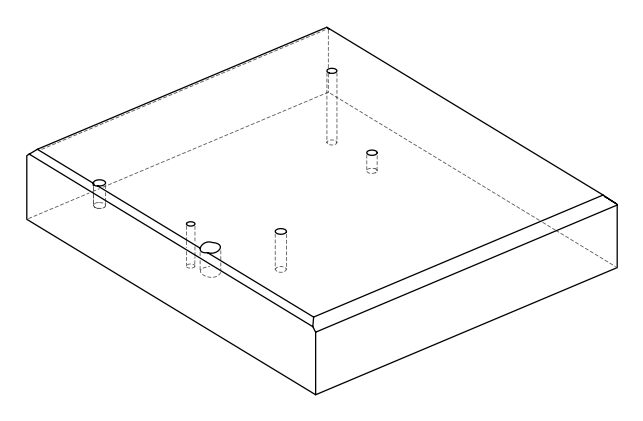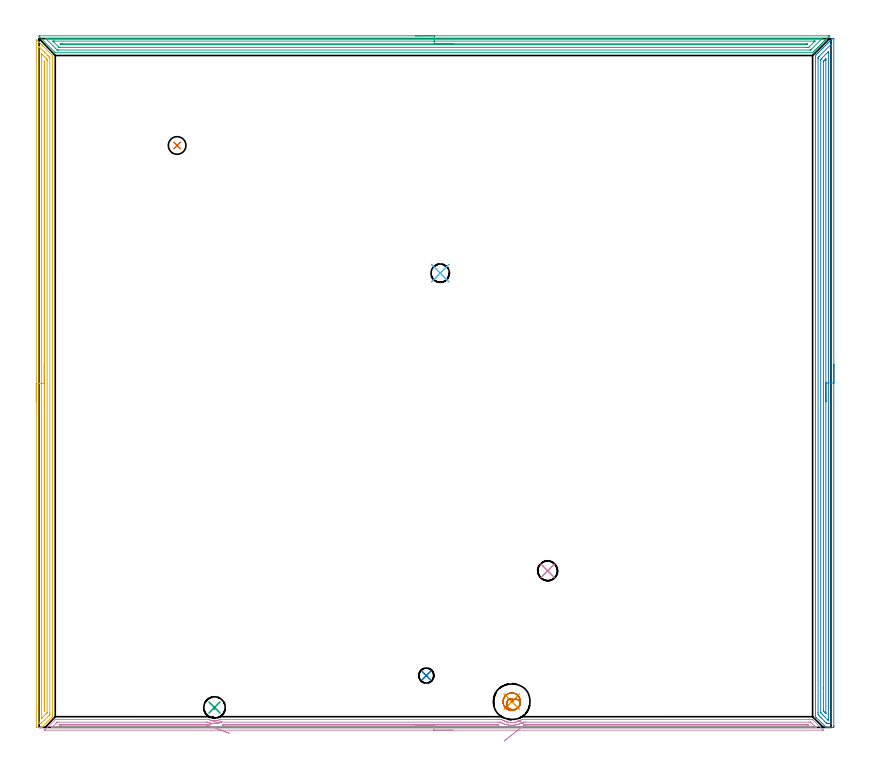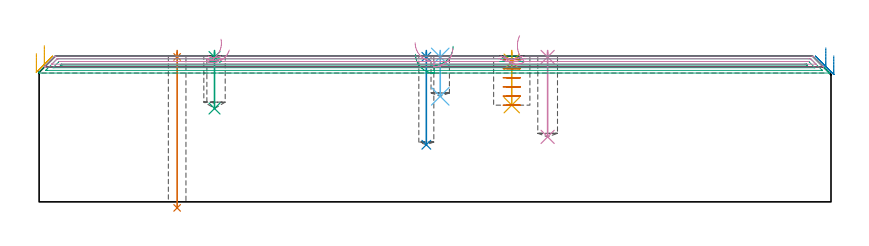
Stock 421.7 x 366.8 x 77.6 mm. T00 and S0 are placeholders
(PLAN: 17 operations, 8 tool changes, 49.4 min)
(1 SPOT_DRILL | STEP1HOLE | NXT0321_9005460120000 | 0.03 min | 3 mm3)
(2 SPOT_DRILL_1 | STEP1POCKET | NXT0321_9005460120000 | 0.03 min | 0 mm3)
(3 SPOT_DRILL_2 | STEP1POCKET_1 | NXT0321_9005460120000 | 0.03 min | 3 mm3)
(4 SPOT_DRILL_3 | STEP1POCKET_2 | NXT0321_9005460120000 | 0.03 min | 1 mm3)
(5 SPOT_DRILL_4 | STEP1POCKET_3 | NXT0321_9005460120000 | 0.05 min | 183 mm3)
(6 SPOT_DRILL_5 | STEP1POCKET_4 | NXT0321_9005460120000 | 0.03 min | 1 mm3)
(7 DRILL_THROUGH_HOLE_INTO_CENTER | STEP1HOLE | NXT0301_065 | 0.33 min | 5354 mm3)
(8 DRILL_BLIND_HOLE_INTO_CENTER | STEP1POCKET | NXT0301_051 | 0.2 min | 2305 mm3)
(9 DRILL_BLIND_HOLE_INTO_CENTER_1 | STEP1POCKET_1 | UGT0301_225 | 0.12 min | 2602 mm3)
(10 DRILL_BLIND_HOLE_INTO_CENTER_2 | STEP1POCKET_2 | NXT0301_076 | 0.18 min | 3597 mm3)
(11 DRILL_BLIND_HOLE_INTO_CENTER_3 | STEP1POCKET_3 | NXT0301_128 | 0.11 min | 2636 mm3)
(12 DRILL_BLIND_HOLE_INTO_CENTER_4 | STEP1POCKET_4 | NXT0301_069 | 0.1 min | 1516 mm3)
(13 MILL_ROUGH_BLIND_HOLE_CONTOUR | STEP1POCKET_3 | NXT0201_013 | Spiral | 1.28 min | 4806 mm3)
(14 AREA_MILL | FG_CHAMFER_SURFACE | UGT0205_001 | 11.76 min | 17614 mm3)
(15 AREA_MILL_1 | FG_CHAMFER_SURFACE_1 | UGT0205_001 | 13.37 min | 16804 mm3)
(16 AREA_MILL_2 | FG_CHAMFER_SURFACE_2 | UGT0205_001 | 10.07 min | 6705 mm3)
(17 AREA_MILL_3 | FG_CHAMFER_SURFACE_3 | UGT0205_001 | 11.68 min | 13238 mm3)
(TOOL NXT0321_9005460120000 | NC Spot Drill, 142deg, 12mm, Carbide, Uncoated | D12 PA142 FL30 Z2)
(TOOL NXT0301_065 | Carbide Drill 9.4mm [860.1-0940-075A1-MM 2214] | D9.4 PA140 FL98 Z2)
(TOOL NXT0301_051 | Carbide Drill 8mm [860.1-0800-040A1-MM 2214] | D8 PA140 FL53 Z2)
(TOOL UGT0301_225 | Twist Drill 11.4 mm | D11.4 PA118 FL92 Z2)
(TOOL NXT0301_076 | Carbide Drill 10.5mm [860.1-1050-032A1-MM 2214] | D10.5 PA140 FL55 Z2)
(TOOL NXT0301_128 | Carbide Drill 12mm [861.1-1200-036A1-GP GC34] | D12 PA150 FL37.4 Z2)
(TOOL NXT0301_069 | Carbide Drill 9.8mm [860.1-0980-029A1-MM 2214] | D9.8 PA140 FL47 Z2)
(TOOL NXT0201_013 | ENDMILL 10mm | D10 FL30 Z4)
(TOOL UGT0205_001 | Chamfer Mill 20 x 3 x 45 deg. | D20 FL50 Z2)
(OP 1 SPOT_DRILL)
G17 G21 G94 G90
T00 M6
G54
G17 G0 G90 X73.5 Y309.9 S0 M3
G43 Z87.6 H0
G94 G81 G98 Z77.195 F250. R80.6
G80
M5
M2
(OP 2 SPOT_DRILL_1)
G17 G21 G94 G90
T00 M6
G54
G17 G0 G90 X206.2 Y27.6 S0 M3
G43 Z87.6 H0
G94 G81 G98 Z77.256 F250. R80.6
G80
M5
M2
(OP 3 SPOT_DRILL_2)
G17 G21 G94 G90
T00 M6
G54
G17 G0 G90 X93.4 Y10.6 S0 M3
G43 Z87.6 H0
G94 G81 G98 Z77.109 F250. R80.6
G80
M5
M2
(OP 4 SPOT_DRILL_3)
G17 G21 G94 G90
T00 M6
G54
G17 G0 G90 X270.8 Y83.4 S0 M3
G43 Z87.6 H0
G94 G81 G98 Z77.148 F250. R80.6
G80
M5
M2
(OP 5 SPOT_DRILL_4)
G17 G21 G94 G90
T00 M6
G54
G17 G0 G90 X251.7 Y13.7 S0 M3
G43 Z87.6 H0
G94 G81 G98 Z74.6 F250. R80.6
G80
M5
M2
(OP 6 SPOT_DRILL_5)
G17 G21 G94 G90
T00 M6
G54
G17 G0 G90 X213.6 Y241.9 S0 M3
G43 Z87.6 H0
G94 G81 G98 Z77.178 F250. R80.6
G80
M5
M2
(OP 7 DRILL_THROUGH_HOLE_INTO_CENTER)
G17 G21 G94 G90
T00 M6
G54
G17 G0 G90 X73.5 Y309.9 S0 M3
G43 Z87.6 H1
G94 G73 G98 Z-3.211 F250. Q8.979 R79.6
G80
M5
M2
(OP 8 DRILL_BLIND_HOLE_INTO_CENTER)
G17 G21 G94 G90
T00 M6
G54
G17 G0 G90 X206.2 Y27.6 S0 M3
G43 Z87.6 H1
G94 G81 G98 Z30.4 F250. R79.6
G80
M5
M2
(OP 9 DRILL_BLIND_HOLE_INTO_CENTER_1)
G17 G21 G94 G90
T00 M6
G54
G17 G0 G90 X93.4 Y10.6 S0 M3
G43 Z87.6 H0
G94 G81 G98 Z49.7 F250. R79.6
G80
M5
M2
(OP 10 DRILL_BLIND_HOLE_INTO_CENTER_2)
G17 G21 G94 G90
T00 M6
G54
G17 G0 G90 X270.8 Y83.4 S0 M3
G43 Z87.6 H1
G94 G81 G98 Z34.6 F250. R79.6
G80
M5
M2
(OP 11 DRILL_BLIND_HOLE_INTO_CENTER_3)
G17 G21 G94 G90
T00 M6
G54
G17 G0 G90 X251.7 Y13.7 S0 M3
G43 Z87.6 H1
G94 G81 G98 Z51.5 F250. R79.6
G80
M5
M2
(OP 12 DRILL_BLIND_HOLE_INTO_CENTER_4)
G17 G21 G94 G90
T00 M6
G54
G17 G0 G90 X213.6 Y241.9 S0 M3
G43 Z87.6 H1
G94 G81 G98 Z56.2 F250. R79.6
G80
M5
M2
(OP 13 MILL_ROUGH_BLIND_HOLE_CONTOUR)
G17 G21 G94 G90
T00 M6
G54
G17 G0 G90 X251.7 Y13.7 S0 M3
G43 Z87.6 H0
Z75.75
G94 G3 X251.87 Y15.24 R0.779 F250.
X249.431 Y14.207 R2.278
X250.951 Y9.728 R3.076
X255.907 Y11.72 R3.923
X253.68 Y17.907 R4.65
X255.907 Y11.72 R-4.65
X254.794 Y14.814 R2.325
X251.7 Y13.7 R2.325
G0 Z70.9
G3 X251.87 Y15.24 R0.779
X249.431 Y14.207 R2.278
X250.951 Y9.728 R3.076
X255.907 Y11.72 R3.923
X253.68 Y17.907 R4.65
X255.907 Y11.72 R-4.65
X254.794 Y14.814 R2.325
X251.7 Y13.7 R2.325
G0 Z66.05
G3 X251.87 Y15.24 R0.779
X249.431 Y14.207 R2.278
X250.951 Y9.728 R3.076
X255.907 Y11.72 R3.923
X253.68 Y17.907 R4.65
X255.907 Y11.72 R-4.65
X254.794 Y14.814 R2.325
X251.7 Y13.7 R2.325
G0 Z61.2
G3 X251.87 Y15.24 R0.779
X249.431 Y14.207 R2.278
X250.951 Y9.728 R3.076
X255.907 Y11.72 R3.923
X253.68 Y17.907 R4.65
X255.907 Y11.72 R-4.65
X254.794 Y14.814 R2.325
X251.7 Y13.7 R2.325
G0 Z56.35
G3 X251.87 Y15.24 R0.779
X249.431 Y14.207 R2.278
X250.951 Y9.728 R3.076
X255.907 Y11.72 R3.923
X253.68 Y17.907 R4.65
X255.907 Y11.72 R-4.65
X254.794 Y14.814 R2.325
X251.7 Y13.7 R2.325
G0 Z51.5
G3 X251.87 Y15.24 R0.779
X249.431 Y14.207 R2.278
X250.951 Y9.728 R3.076
X255.907 Y11.72 R3.923
X253.68 Y17.907 R4.65
X255.907 Y11.72 R-4.65
X254.794 Y14.814 R2.325
X251.7 Y13.7 R2.325
G0 Z87.6
M5
M2
(OP 14 AREA_MILL)
G17 G21 G94 G90
T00 M6
G54
G17 G0 G90 X423.2 Y193.4 S1061 M3
G43 Z87.6 H0
Z77.8
G94 G1 Y193.362 Z76.928 F250.
Y193.248 Z76.064
Y193.059 Z75.212
Y192.797 Z74.38
Y192.463 Z73.574
Y192.06 Z72.8
Y191.592 Z72.064
Y191.06 Z71.372
Y190.471 Z70.729
Y189.828 Z70.14
Y189.136 Z69.608
Y188.4 Z69.14
Y187.626 Z68.737
Y186.82 Z68.403
Y185.988 Z68.141
Y185.136 Z67.952
Y184.272 Z67.838
Y183.4 Z67.8
Y1.03
X423.199 Y0.624 Z67.801
X423.194 Y0.143 Z67.803
X423.191 Y0.009 Z67.805
X422.718 Y0. Z68.277
X421.301 Z69.696
X420.067 Z70.927
X419.184 Y0.001 Z71.814
X419.108 Y0.003 Z71.889
X419.075 Y0.028 Z71.923
X418.742 Y0.358 Z72.258
X418.65 Y0.45 Z72.35
X418.3 Y0.798 Z72.696
X414.006 Y5.093 Z76.991
X413.882 Y5.218 Z77.118
X413.815 Y5.285 Z77.185
X413.506 Y5.594 Z77.492
X413.406 Y5.697 Z77.592
X413.4 Y5.987 Z77.6
Y357.685
X413.404 Y357.796 Z77.589
X413.411 Y357.808 Z77.582
X413.562 Y357.962 Z77.437
X413.732 Y358.132 Z77.267
X413.882 Y358.283 Z77.115
X414.311 Y358.711 Z76.689
X414.625 Y359.026 Z76.373
X414.766 Y359.167 Z76.231
X415.166 Y359.566 Z75.834
X415.252 Y359.652 Z75.748
X415.519 Y359.92 Z75.479
X415.649 Y360.051 Z75.347
X416.02 Y360.42 Z74.979
X416.166 Y360.566 Z74.833
X416.413 Y360.813 Z74.586
X416.533 Y360.935 Z74.463
X416.875 Y361.275 Z74.125
X417.081 Y361.481 Z73.919
X417.306 Y361.707 Z73.692
X417.416 Y361.818 Z73.58
X417.858 Y362.258 Z73.141
X418.3 Y362.702 Z72.696
X418.742 Y363.142 Z72.257
X419.184 Y363.585 Z71.812
X419.392 Y363.793 Z71.607
X419.439 Y363.839 Z71.561
X420.067 Y364.469 Z70.929
X420.286 Y364.686 Z70.713
X420.951 Y365.352 Z70.046
X421.148 Y365.547 Z69.852
X421.18 Y365.58 Z69.82
X421.835 Y366.236 Z69.162
X422.002 Y366.402 Z68.998
X422.074 Y366.474 Z68.926
X422.276 Y366.677 Z68.722
X422.374 Y366.772 Z68.624
X422.409 Y366.799 Z68.587
X422.718 Y366.8 Z68.28
X422.801 Z68.197
X423.191 Z67.805
X423.2 Y366.691 Z67.8
Y183.4
X421.786 Z69.214
X421.785 Y2.095 Z69.215
X421.784 Y2.042 Z69.216
X421.782 Y2.017 Z69.218
X421.78 Y2.012 Z69.22
X421.764 Y2.01 Z69.236
X421.356 Y2.001 Z69.644
X420.951 Y2. Z70.049
X420.473 Y2.001 Z70.527
X420.067 Y2.004 Z70.933
X419.58 Y2.01 Z71.42
X419.184 Y2.37 Z71.816
X419.139 Y2.411 Z71.861
X418.3 Y3.25 Z72.7
X416.457 Y5.093 Z74.543
X415.649 Y5.903 Z75.351
X415.569 Y5.987 Z75.431
X414.821 Y6.824 Z76.179
X414.814 Y7.774 Z76.186
X414.815 Y356.295 Z76.185
Y356.345
X414.823 Y356.761 Z76.177
X415.028 Y356.972 Z75.972
X415.289 Y357.238 Z75.711
X421.612 Y363.561 Z69.388
X421.692 Y363.639 Z69.308
X421.753 Y363.696 Z69.247
X421.769 Y363.708 Z69.231
X421.782 Y363.548 Z69.218
X421.784 Y363.495 Z69.216
X421.785 Y363.407 Z69.215
X421.786 Y362.65 Z69.214
Y183.4
X420.372 Z70.628
X420.371 Y4.785 Z70.629
X420.369 Y4.199 Z70.631
X420.366 Y4.046 Z70.634
X420.365 Y4.016 Z70.635
X420.329 Y4.01 Z70.671
X420.261 Y4.003 Z70.739
X420.067 Y4.008 Z70.933
X420.004 Y4.01 Z70.996
X419.938 Y4.071 Z71.062
X419.803 Y4.199 Z71.197
X418.3 Y5.699 Z72.7
X417.416 Y6.583 Z73.584
X417.12 Y6.88 Z73.88
X416.533 Y7.479 Z74.467
X416.255 Y7.774 Z74.745
X416.235 Y7.816 Z74.765
X416.233 Y7.852 Z74.767
X416.23 Y7.928 Z74.77
X416.229 Y8.081 Z74.771
Y355.451
X416.23 Y355.605 Z74.77
X416.233 Y355.681 Z74.767
X416.235 Y355.716 Z74.765
X416.249 Y355.738 Z74.751
X416.533 Y356.031 Z74.467
X416.688 Y356.188 Z74.312
X416.844 Y356.345 Z74.156
X419.353 Y358.854 Z71.647
X419.798 Y359.298 Z71.202
X420.067 Y359.566 Z70.933
X420.246 Y359.739 Z70.754
X420.301 Y359.79 Z70.699
X420.365 Y359.833 Z70.635
X420.369 Y359.755 Z70.631
X420.37 Y359.702 Z70.63
X420.371 Y359.612 Z70.629
X420.372 Y359.026 Z70.628
Y183.4
X418.957 Z72.043
Y7.774
X418.955 Y7.602 Z72.045
X418.952 Y7.518 Z72.048
X418.951 Y7.511 Z72.049
X418.944 Y7.515 Z72.056
X418.917 Y7.537 Z72.084
X418.675 Y7.774 Z72.325
X418.3 Y8.149 Z72.7
X417.783 Y8.668 Z73.217
X417.708 Y8.748 Z73.292
X417.665 Y8.796 Z73.335
X417.65 Y8.837 Z73.35
X417.647 Y9. Z73.353
X417.644 Y9.332 Z73.356
X417.643 Y20.959 Z73.357
Y354.328
X417.645 Y354.557 Z73.355
X417.647 Y354.64 Z73.353
X417.649 Y354.677 Z73.351
X417.671 Y354.71 Z73.329
X417.775 Y354.82 Z73.225
X417.906 Y354.955 Z73.094
X418.3 Y355.351 Z72.7
X418.595 Y355.647 Z72.405
X418.794 Y355.845 Z72.206
X418.846 Y355.894 Z72.154
X418.907 Y355.949 Z72.093
X418.95 Y355.985 Z72.05
X418.952 Y355.917 Z72.048
X418.956 Y355.681 Z72.044
X418.957 Y355.451 Z72.043
Y355.298
Y183.4
Y182.528 Z72.081
Y181.664 Z72.195
Y180.812 Z72.383
Y179.98 Z72.646
Y179.174 Z72.98
Y178.4 Z73.382
Y177.664 Z73.851
Y176.972 Z74.382
Y176.329 Z74.972
Y175.74 Z75.615
Y175.208 Z76.307
Y174.74 Z77.043
Y174.337 Z77.816
Y174.003 Z78.622
Y173.741 Z79.454
Y173.552 Z80.306
Y173.438 Z81.171
Y173.4 Z82.043
G0 Z87.6
M5
M2
(OP 15 AREA_MILL_1)
G17 G21 G94 G90
T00 M6
G54
G17 G0 G90 X200.45 Y368.3 S1061 M3
G43 Z87.6 H0
Z78.6
G94 G1 X200.488 Z77.728 F250.
X200.602 Z76.863
X200.791 Z76.012
X201.053 Z75.18
X201.387 Z74.374
X201.79 Z73.6
X202.259 Z72.864
X202.79 Z72.172
X203.379 Z71.529
X204.022 Z70.939
X204.714 Z70.408
X205.45 Z69.94
X206.224 Z69.537
X207.03 Z69.203
X207.862 Z68.941
X208.714 Z68.752
X209.578 Z68.638
X210.45 Z68.6
X420.633
X420.883 Y368.296 Z68.603
X420.885 Y368.295 Z68.604
X420.883 Y368.283 Z68.616
X420.674 Y368.074 Z68.826
X420.586 Y367.985 Z68.914
X420.388 Y367.787 Z69.11
X419.808 Y367.208 Z69.692
X419.693 Y367.092 Z69.807
X419.503 Y366.901 Z69.995
X418.943 Y366.343 Z70.557
X418.8 Y366.199 Z70.699
X418.617 Y366.015 Z70.881
X418.077 Y365.477 Z71.423
X417.731 Y365.129 Z71.767
X417.212 Y364.612 Z72.288
X416.845 Y364.243 Z72.653
X416.346 Y363.746 Z73.154
X415.959 Y363.357 Z73.539
X415.481 Y362.881 Z74.019
X415.073 Y362.471 Z74.425
X414.93 Y362.33 Z74.569
X414.633 Y362.033 Z74.867
X414.187 Y361.585 Z75.311
X414.037 Y361.437 Z75.462
X413.75 Y361.15 Z75.75
X413.301 Y360.699 Z76.197
X412.827 Y360.227 Z76.673
X412.415 Y359.814 Z77.083
X412.252 Y359.651 Z77.248
X411.966 Y359.365 Z77.534
X411.903 Y359.304 Z77.595
X411.898 Y359.302 Z77.596
X411.883 Y359.3 Z77.6
X8.648
X8.605 Y359.306 Z77.592
X8.581 Y359.32 Z77.577
X8.487 Y359.412 Z77.487
X0.113 Y367.787 Z69.111
X0.004 Y367.896 Z69.001
X0.001 Y367.905 Z68.992
X0. Y368.162 Z68.733
X0.002 Y368.292 Z68.606
X0.037 Y368.295 Z68.605
X0.166 Y368.3 Z68.6
X210.45
Y366.886 Z70.014
X416.731
X416.918 Y366.884 Z70.016
X417.01 Y366.881 Z70.019
X417.021 Y366.879 Z70.021
Y366.877 Z70.023
X417.011 Y366.863 Z70.037
X416.979 Y366.83 Z70.07
X416.884 Y366.734 Z70.166
X411.359 Y361.209 Z75.691
X411.1 Y360.956 Z75.944
X410.884 Y360.746 Z76.154
X410.846 Y360.721 Z76.179
X410.795 Y360.719 Z76.181
X410.685 Y360.716 Z76.184
X410.466 Y360.714 Z76.186
X10.434
X9.98 Y360.716 Z76.184
X9.761 Y360.719 Z76.181
X9.656 Y360.721 Z76.179
X9.541 Y360.819 Z76.081
X8.765 Y361.585 Z75.315
X8.648 Y361.701 Z75.199
X4.184 Y366.166 Z70.734
X3.567 Y366.788 Z70.112
X3.498 Y366.86 Z70.04
X3.483 Y366.879 Z70.021
X3.489 Y366.88 Z70.02
X3.541 Y366.882 Z70.018
X3.755 Y366.885 Z70.015
X4.184 Y366.886 Z70.014
X210.45
Y365.472 Z71.428
X412.252
X412.8 Y365.471 Z71.429
X412.93 Y365.469 Z71.431
X413.145 Y365.465 Z71.435
X413.152 Y365.46 Z71.44
X413.15 Y365.455 Z71.445
X413.145 Y365.445 Z71.455
X410.318 Y362.618 Z74.282
X410.17 Y362.471 Z74.429
X409.869 Y362.178 Z74.722
X409.826 Y362.137 Z74.763
X409.745 Y362.134 Z74.766
X409.573 Y362.132 Z74.768
X409.025 Y362.129 Z74.771
X408.68 Z74.772
X11.327 Z74.771
X10.778 Y362.131 Z74.769
X10.695 Y362.133 Z74.767
X10.677 Y362.135 Z74.765
X10.62 Y362.186 Z74.714
X10.544 Y362.257 Z74.643
X10.434 Y362.365 Z74.535
X10.328 Y362.471 Z74.429
X7.671 Y365.129 Z71.771
X7.588 Y365.214 Z71.686
X7.428 Y365.38 Z71.52
X7.347 Y365.466 Z71.434
X7.362 Y365.468 Z71.432
X7.412 Y365.47 Z71.43
X7.756 Y365.471 Z71.429
X8.303 Y365.472 Z71.428
X210.45
Y364.057 Z72.843
X408.68
X408.869 Y364.055 Z72.845
X409.198 Y364.05 Z72.85
X409.282 Y364.042 Z72.858
X409.226 Y363.981 Z72.919
X409.152 Y363.905 Z72.995
X409.085 Y363.841 Z73.059
X408.768 Y363.55 Z73.35
X408.68 Y363.547 Z73.353
X408.492 Y363.544 Z73.356
X408.306 Y363.543 Z73.357
X407.787
X12.033
X11.727 Y363.55 Z73.35
X11.499 Y363.762 Z73.138
X11.327 Y363.926 Z72.974
X11.241 Y364.02 Z72.88
X11.222 Y364.051 Z72.849
X11.327 Y364.053 Z72.847
X11.515 Y364.056 Z72.844
X11.701 Y364.057 Z72.843
X12.22
X210.45
X211.322 Z72.881
X212.187 Z72.995
X213.038 Z73.183
X213.87 Z73.446
X214.676 Z73.78
X215.45 Z74.182
X216.186 Z74.651
X216.878 Z75.182
X217.521 Z75.772
X218.111 Z76.415
X218.642 Z77.107
X219.11 Z77.843
X219.513 Z78.616
X219.847 Z79.422
X220.109 Z80.254
X220.298 Z81.106
X220.412 Z81.971
X220.45 Z82.843
G0 Z87.6
M5
M2
(OP 16 AREA_MILL_2)
G17 G21 G94 G90
T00 M6
G54
G17 G0 G90 X220.25 Y-1.5 S1061 M3
G43 Z87.6 H0
Z81.9
G94 G1 X220.212 Z81.028 F250.
X220.098 Z80.164
X219.909 Z79.312
X219.647 Z78.48
X219.313 Z77.674
X218.91 Z76.9
X218.442 Z76.164
X217.91 Z75.472
X217.321 Z74.829
X216.678 Z74.24
X215.986 Z73.709
X215.25 Z73.24
X214.476 Z72.837
X213.67 Z72.503
X212.838 Z72.241
X211.986 Z72.052
X211.122 Z71.938
X210.25 Z71.9
X2.989
X2.918 Y-1.495 Z71.903
X2.917 Y-1.494 Z71.904
X2.918 Y-1.481 Z71.917
X3.216 Y-1.183 Z72.215
X8.474 Y4.075 Z77.474
X8.594 Y4.194 Z77.592
X8.872 Y4.2 Z77.6
X90.137
X90.483 Y4.195 Z77.588
X90.521 Y4.182 Z77.581
X90.801 Y4.033 Z77.433
X91.031 Y3.926 Z77.322
X91.085 Y3.9 Z77.296
X91.528 Y3.728 Z77.127
X91.795 Y3.647 Z77.045
X91.924 Y3.609 Z77.004
X91.977 Y3.592 Z76.989
X92.018 Y3.583 Z76.98
X92.245 Y3.534 Z76.93
X92.37 Y3.509 Z76.899
X92.422 Y3.497 Z76.889
X92.817 Y3.441 Z76.834
X92.87 Y3.432 Z76.828
X93.093 Y3.413 Z76.811
X93.403 Y3.405 Z76.798
X93.428 Y3.404
X93.763 Y3.42 Z76.817
X94.193 Y3.469 Z76.863
X94.21 Y3.471 Z76.865
X94.603 Y3.544 Z76.936
X94.655 Y3.552 Z76.948
X94.887 Y3.614 Z77.012
X95.049 Y3.659 Z77.055
X95.104 Y3.674 Z77.07
X95.548 Y3.829 Z77.229
X95.917 Y3.995 Z77.394
X96.272 Y4.179 Z77.577
X96.299 Y4.191 Z77.59
X96.318 Y4.194 Z77.592
X96.389 Y4.2 Z77.6
X245.525
X246.3 Y4.194 Z77.591
X246.328 Y4.181 Z77.579
X246.844 Y3.87 Z77.27
X247.042 Y3.762 Z77.162
X247.294 Y3.626 Z77.023
X247.528 Y3.514 Z76.913
X247.608 Y3.478 Z76.873
X247.7 Y3.434 Z76.83
X247.906 Y3.337 Z76.732
X247.993 Y3.294 Z76.693
X248.014 Y3.285 Z76.685
X248.082 Y3.258 Z76.658
X248.186 Y3.219 Z76.614
X248.204 Y3.213 Z76.608
X248.65 Y3.056 Z76.449
X248.859 Y2.988 Z76.387
X249.079 Y2.919 Z76.319
X249.097 Y2.915 Z76.314
X249.116 Y2.91 Z76.309
X249.524 Y2.804 Z76.204
X249.99 Y2.71 Z76.107
X250.098 Y2.692 Z76.091
X250.436 Y2.64 Z76.038
X250.883 Y2.593 Z75.987
X251.103 Y2.578 Z75.972
X251.31 Y2.566 Z75.957
X251.423 Y2.563 Z75.952
X251.514 Y2.557 Z75.953
X251.542 Y2.556 Z75.952
X251.645 Y2.552 Z75.951
X251.757
X251.776 Y2.553
X251.979 Y2.565 Z75.954
X252.204 Y2.573 Z75.964
X252.669 Y2.608 Z76.002
X252.9 Y2.636 Z76.032
X253.097 Y2.661 Z76.055
X253.115 Y2.665 Z76.058
X253.217 Y2.68 Z76.078
X253.278 Y2.69 Z76.089
X253.465 Y2.721 Z76.121
X253.542 Y2.735 Z76.134
X253.99 Y2.834 Z76.233
X254.435 Y2.954 Z76.352
X254.901 Y3.106 Z76.504
X255.293 Y3.248 Z76.648
X255.327 Y3.261 Z76.661
X255.41 Y3.294 Z76.693
X255.817 Y3.479 Z76.879
X256.026 Y3.583 Z76.983
X256.22 Y3.68 Z77.079
X256.647 Y3.923 Z77.321
X257.092 Y4.196 Z77.595
X257.1 Y4.197 Z77.596
X257.134 Y4.2 Z77.6
X411.628
X411.905 Y4.194 Z77.592
X412.026 Y4.075 Z77.474
X412.07 Y4.03 Z77.43
X417.284 Y-1.184 Z72.215
X417.431 Y-1.33 Z72.067
X417.582 Y-1.484 Z71.914
X417.583 Y-1.494 Z71.904
X417.582 Y-1.499 Z71.899
X210.25 Y-1.5 Z71.9
Y-0.086 Z73.314
X7.086 Y-0.085 Z73.315
X6.99 Y-0.084 Z73.316
X6.801 Y-0.079 Z73.321
X6.785 Y-0.074 Z73.326
X6.797 Y-0.06 Z73.34
X6.824 Y-0.029 Z73.371
X6.86 Y0.01 Z73.41
X6.973 Y0.123 Z73.523
X8.872 Y2.022 Z75.422
X9.206 Y2.356 Z75.756
X9.544 Y2.69 Z76.09
X9.621 Y2.761 Z76.161
X9.642 Y2.779 Z76.179
X9.673 Y2.781 Z76.181
X9.765 Y2.783 Z76.183
X10.562 Y2.786 Z76.186
X89.244 Y2.785 Z76.185
X89.34 Y2.784 Z76.184
X89.532 Y2.78 Z76.18
X89.854 Y2.77 Z76.17
X90.047 Y2.69 Z76.09
X90.137 Y2.654 Z76.054
X90.197 Y2.63 Z76.03
X90.715 Y2.443 Z75.843
X91.031 Y2.346 Z75.746
X91.241 Y2.283 Z75.683
X91.5 Y2.22 Z75.62
X91.924 Y2.131 Z75.531
X92.077 Y2.104 Z75.504
X92.211 Y2.084 Z75.484
X92.494 Y2.048 Z75.448
X92.817 Y2.018 Z75.418
X93.511 Y1.995 Z75.395
X93.71 Y2.005 Z75.405
X94.044 Y2.025 Z75.425
X94.342 Y2.058 Z75.458
X94.603 Y2.089 Z75.489
X95.113 Y2.18 Z75.58
X95.496 Y2.271 Z75.671
X95.825 Y2.36 Z75.76
X96.389 Y2.551 Z75.951
X96.49 Y2.589 Z75.989
X96.742 Y2.69 Z76.09
X96.938 Y2.77 Z76.17
X97.091 Y2.779 Z76.179
X97.188 Y2.784 Z76.184
X97.282 Y2.785 Z76.185
X244.727
X245.525 Y2.78 Z76.18
X245.553 Y2.779 Z76.179
X245.594 Y2.759 Z76.159
X245.733 Y2.69 Z76.09
X246.184 Y2.456 Z75.856
X246.418 Y2.345 Z75.745
X247.061 Y2.046 Z75.446
X247.311 Y1.947 Z75.347
X247.355 Y1.93 Z75.33
X247.738 Y1.797 Z75.197
X248.204 Y1.652 Z75.052
X248.407 Y1.593 Z74.993
X249.097 Y1.426 Z74.826
X249.559 Y1.335 Z74.735
X249.99 Y1.267 Z74.667
X250.161 Y1.245 Z74.645
X250.742 Y1.186 Z74.586
X250.883 Y1.176 Z74.576
X251.533 Y1.146 Z74.546
X251.776 Y1.145 Z74.545
X252.404 Y1.168 Z74.568
X252.669 Y1.186 Z74.586
X252.817 Y1.199 Z74.599
X253.381 Y1.265 Z74.665
X253.562 Y1.29 Z74.69
X253.995 Y1.364 Z74.764
X254.455 Y1.462 Z74.862
X254.726 Y1.526 Z74.926
X255.348 Y1.698 Z75.098
X255.424 Y1.72 Z75.12
X255.659 Y1.797 Z75.197
X256.152 Y1.975 Z75.375
X256.241 Y2.01 Z75.41
X256.716 Y2.215 Z75.615
X257.134 Y2.413 Z75.813
X257.319 Y2.505 Z75.905
X257.842 Y2.777 Z76.177
X257.935 Y2.782 Z76.182
X258.027 Y2.784 Z76.184
X258.824 Y2.786 Z76.186
X258.92
X409.842
X410.641 Y2.784 Z76.184
X410.735 Y2.782 Z76.182
X410.829 Y2.779 Z76.179
X410.87 Y2.768 Z76.168
X410.899 Y2.743 Z76.143
X410.957 Y2.69 Z76.09
X411.628 Y2.022 Z75.422
X412.747 Y0.903 Z74.303
X413.414 Y0.235 Z73.635
X413.634 Y0.01 Z73.41
X413.706 Y-0.068 Z73.332
X413.709 Y-0.079 Z73.321
X413.669 Y-0.082 Z73.318
X413.606 Y-0.084 Z73.316
X413.51 Y-0.086 Z73.314
X413.414
X210.25
Y1.328 Z74.728
X98.175 Y1.329 Z74.729
X97.747 Y1.331 Z74.731
X97.708 Y1.334 Z74.734
X97.55 Y1.35 Z74.75
X97.711 Y1.367 Z74.767
X97.75 Y1.369 Z74.769
X98.175 Y1.371 Z74.771
X98.6
X244.207
X244.632 Y1.364 Z74.764
X244.839 Y1.349 Z74.749
X244.674 Y1.334 Z74.734
X244.632 Y1.332 Z74.732
X244.206 Y1.329 Z74.729
X210.25 Y1.328 Z74.728
X209.378 Z74.767
X208.514 Z74.88
X207.662 Z75.069
X206.83 Z75.332
X206.024 Z75.665
X205.25 Z76.068
X204.514 Z76.537
X203.822 Z77.068
X203.179 Z77.657
X202.59 Z78.301
X202.058 Z78.993
X201.59 Z79.728
X201.187 Z80.502
X200.853 Z81.308
X200.591 Z82.14
X200.402 Z82.992
X200.288 Z83.857
X200.25 Z84.728
G0 Z87.6
X247.705 Y-7.247
Z77.936
G1 X248.091 Y-6.94 Z77.216
X248.524 Y-6.594 Z76.542
X249.002 Y-6.214 Z75.919
X249.52 Y-5.801 Z75.352
X250.075 Y-5.359 Z74.844
X250.663 Y-4.891 Z74.401
X251.278 Y-4.4 Z74.024
X251.917 Y-3.891 Z73.718
X252.574 Y-3.368 Z73.483
X253.245 Y-2.833 Z73.323
X253.924 Y-2.292 Z73.239
X254.606 Y-1.749 Z73.23
X255.286 Y-1.207 Z73.297
X255.959 Y-0.67 Z73.44
X256.62 Y-0.144 Z73.658
X257.264 Y0.369 Z73.948
X257.885 Y0.864 Z74.309
X258.479 Y1.337 Z74.737
X258.483 Y1.34 Z74.74
X258.512 Y1.353 Z74.753
X258.92 Y1.364 Z74.764
X259.346 Y1.371 Z74.771
X259.388
X408.949
X409.375 Y1.37 Z74.77
X409.417 Y1.369 Z74.769
X409.842 Y1.352 Z74.752
X409.854 Y1.335 Z74.735
X409.842 Y1.334 Z74.734
X409.416 Y1.33 Z74.73
X408.992 Y1.328 Z74.728
X258.92 Y1.329 Z74.729
X258.492 Y1.331 Z74.731
X258.483 Y1.334 Z74.734
X258.479 Y1.337 Z74.737
X257.909 Y1.781 Z75.226
X257.375 Y2.198 Z75.776
X256.881 Y2.583 Z76.383
X256.43 Y2.934 Z77.042
X256.026 Y3.249 Z77.749
X255.673 Y3.524 Z78.497
X255.372 Y3.759 Z79.282
X255.126 Y3.95 Z80.096
X254.937 Y4.097 Z80.935
X254.807 Y4.199 Z81.792
X254.736 Y4.254 Z82.66
X254.725 Y4.263 Z83.532
X254.774 Y4.225 Z84.402
X254.883 Y4.14 Z85.264
X255.05 Y4.01 Z86.11
X255.275 Y3.834 Z86.934
X255.556 Y3.616 Z87.731
X255.89 Y3.355 Z88.493
G0 X96.848 Y2.987 Z87.6
Z86.617
G1 X96.991 Y3.019 Z85.757
X97.06 Y3.034 Z84.887
X97.055 Y3.033 Z84.015
X96.976 Y3.016 Z83.146
X96.823 Y2.982 Z82.288
X96.597 Y2.932 Z81.447
X96.301 Y2.867 Z80.629
X95.936 Y2.786 Z79.84
X95.506 Y2.691 Z79.087
X95.013 Y2.583 Z78.376
X94.461 Y2.461 Z77.711
X93.855 Y2.327 Z77.098
X93.199 Y2.183 Z76.541
X92.499 Y2.028 Z76.045
X91.758 Y1.865 Z75.614
X90.984 Y1.694 Z75.25
X90.182 Y1.517 Z74.956
X89.357 Y1.336 Z74.736
X89.35 Y1.334 Z74.734
X89.309 Y1.33 Z74.73
X89.287 Y1.329 Z74.729
X89.244
X11.551
X11.125 Y1.33 Z74.73
X10.689 Y1.334 Z74.734
X10.658 Y1.336 Z74.736
X10.657 Y1.348 Z74.748
X10.658 Y1.352 Z74.752
X11.084 Y1.37 Z74.77
X11.976 Y1.371 Z74.771
X88.819
X89.244 Y1.364 Z74.764
X89.337 Y1.343 Z74.743
X89.357 Y1.336 Z74.736
X90.139 Y1.042 Z74.482
X90.938 Y0.742 Z74.303
X91.749 Y0.437 Z74.199
X92.565 Y0.131 Z74.17
X93.381 Y-0.175 Z74.218
X94.189 Y-0.479 Z74.341
X94.985 Y-0.778 Z74.539
X95.761 Y-1.069 Z74.811
X96.512 Y-1.351 Z75.153
X97.232 Y-1.622 Z75.565
X97.916 Y-1.879 Z76.041
X98.558 Y-2.12 Z76.58
X99.154 Y-2.344 Z77.177
X99.7 Y-2.548 Z77.826
X100.19 Y-2.733 Z78.524
X100.621 Y-2.894 Z79.265
X100.99 Y-3.033 Z80.043
X101.294 Y-3.147 Z80.853
G0 Z87.6
M5
M2
(OP 17 AREA_MILL_3)
G17 G21 G94 G90
T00 M6
G54
G17 G0 G90 X-1.5 Y173.2 S1061 M3
G43 Z87.6 H0
Z79.
G94 G1 Y173.238 Z78.128 F250.
Y173.352 Z77.263
Y173.541 Z76.412
Y173.803 Z75.58
Y174.137 Z74.774
Y174.54 Z74.
Y175.008 Z73.264
Y175.54 Z72.572
Y176.129 Z71.929
Y176.772 Z71.339
Y177.464 Z70.808
Y178.2 Z70.34
Y178.974 Z69.937
Y179.78 Z69.603
Y180.612 Z69.341
Y181.464 Z69.152
Y182.328 Z69.038
Y183.2 Z69.
X-1.499 Y366.384 Z68.999
X-1.495 Y366.385 Z69.003
X-1.486 Y366.384 Z69.012
X-1.41 Y366.311 Z69.088
X-0.177 Y365.077 Z70.323
X0.175 Y364.727 Z70.671
X0.649 Y364.251 Z71.149
X0.898 Y364.003 Z71.396
X1.05 Y363.852 Z71.545
X1.196 Y363.705 Z71.693
X1.344 Y363.557 Z71.842
X1.487 Y363.415 Z71.983
X1.625 Y363.276 Z72.122
X1.791 Y363.11 Z72.289
X1.925 Y362.977 Z72.421
X2.054 Y362.847 Z72.552
X6.898 Y358.002 Z77.398
X7.076 Y357.822 Z77.574
X7.094 Y357.795 Z77.591
X7.1 Y357.753 Z77.6
Y5.968
X7.099 Y5.705 Z77.585
X7. Y5.598 Z77.495
X6.76 Y5.36 Z77.259
X6.738 Y5.338 Z77.238
X1.565 Y0.165 Z72.063
X1.487 Y0.088 Z71.985
X1.407 Y0.01 Z71.903
X1.165 Y0. Z71.664
X0.383 Z70.882
X-0.263 Z70.233
X-1.459 Y0.001 Z69.038
X-1.491 Y0.003 Z69.005
X-1.5 Y0.349 Z69.
Y183.2
X-0.086 Z70.414
X-0.085 Y362.037 Z70.415
X-0.084 Y362.218 Z70.416
X-0.081 Y362.429 Z70.419
X-0.079 Y362.516 Z70.421
X-0.026 Y362.466 Z70.474
X0.231 Y362.218 Z70.731
X2.911 Y359.539 Z73.411
X4.697 Y357.753 Z75.197
X4.988 Y357.462 Z75.488
X5.585 Y356.86 Z76.085
X5.672 Y356.767 Z76.172
X5.679 Y356.681 Z76.179
X5.682 Y356.504 Z76.182
X5.685 Y356.149 Z76.185
X5.686 Y7.754 Z76.186
X5.684 Y7.043 Z76.184
X5.682 Y6.861 Z76.182
X5.679 Y6.774 Z76.179
X5.673 Y6.734 Z76.173
X5.641 Y6.699 Z76.141
X5.532 Y6.585 Z76.032
X5.395 Y6.445 Z75.895
X1.347 Y2.397 Z71.847
X0.971 Y2.031 Z71.471
X0.949 Y2.011 Z71.449
X0.904 Y2.007 Z71.404
X0.807 Y2.003 Z71.307
X0.612 Y2.001 Z71.112
X0.125 Z70.625
X-0.03 Y2.006 Z70.47
X-0.059 Y2.01 Z70.441
X-0.079 Y2.015 Z70.421
X-0.08 Y2.05 Z70.42
X-0.084 Y2.215 Z70.416
X-0.085 Y2.397 Z70.415
X-0.086 Y3.109 Z70.414
Y183.2
X1.328 Z71.828
X1.329 Y357.915 Z71.829
X1.333 Y358.646 Z71.833
Y358.648
X1.348 Y358.646 Z71.848
X1.487 Y358.511 Z71.987
X2.248 Y357.753 Z72.748
X3.141 Y356.86 Z73.641
X4.033 Y355.968 Z74.533
X4.113 Y355.887 Z74.613
X4.21 Y355.784 Z74.71
X4.256 Y355.733 Z74.756
X4.265 Y355.561 Z74.765
X4.269 Y355.237 Z74.769
X4.271 Y355.075 Z74.771
Y7.937
X4.27 Y7.845 Z74.77
X4.267 Y7.8 Z74.767
X4.265 Y7.781 Z74.765
X4.247 Y7.754 Z74.747
X4.182 Y7.683 Z74.682
X4.113 Y7.612 Z74.613
X3.741 Y7.24 Z74.241
X1.531 Y5.031 Z72.031
X1.487 Y4.987 Z71.987
X1.443 Y4.946 Z71.943
X1.357 Y4.868 Z71.857
X1.334 Y4.853 Z71.834
X1.332 Y4.868 Z71.832
X1.331 Y4.913 Z71.831
X1.329 Y5.075 Z71.829
X1.328 Y5.238 Z71.828
Y183.2
X2.743 Z73.243
Y354.686
X2.745 Y354.745 Z73.245
X2.748 Y354.782 Z73.248
X2.75 Y354.789 Z73.25
X2.757 Y354.784 Z73.257
X2.796 Y354.745 Z73.296
X2.85 Y354.682 Z73.35
X2.853 Y354.574 Z73.353
X2.856 Y354.182 Z73.356
X2.857 Y353.794 Z73.357
Y9.035
X2.856 Y8.976 Z73.356
X2.85 Y8.86 Z73.35
X2.847 Y8.807 Z73.347
X2.834 Y8.792 Z73.334
X2.798 Y8.754 Z73.298
X2.758 Y8.718 Z73.258
X2.75 Y8.86 Z73.25
X2.744 Y8.976 Z73.244
X2.743 Y9.035 Z73.243
Y9.152
Y183.2
Y184.072 Z73.281
Y184.936 Z73.395
Y185.788 Z73.583
Y186.62 Z73.846
Y187.426 Z74.18
Y188.2 Z74.582
Y188.936 Z75.051
Y189.628 Z75.582
Y190.271 Z76.172
Y190.86 Z76.815
Y191.392 Z77.507
Y191.86 Z78.243
Y192.263 Z79.016
Y192.597 Z79.822
Y192.859 Z80.654
Y193.048 Z81.506
Y193.162 Z82.371
Y193.2 Z83.243
G0 Z87.6
M5
M2
